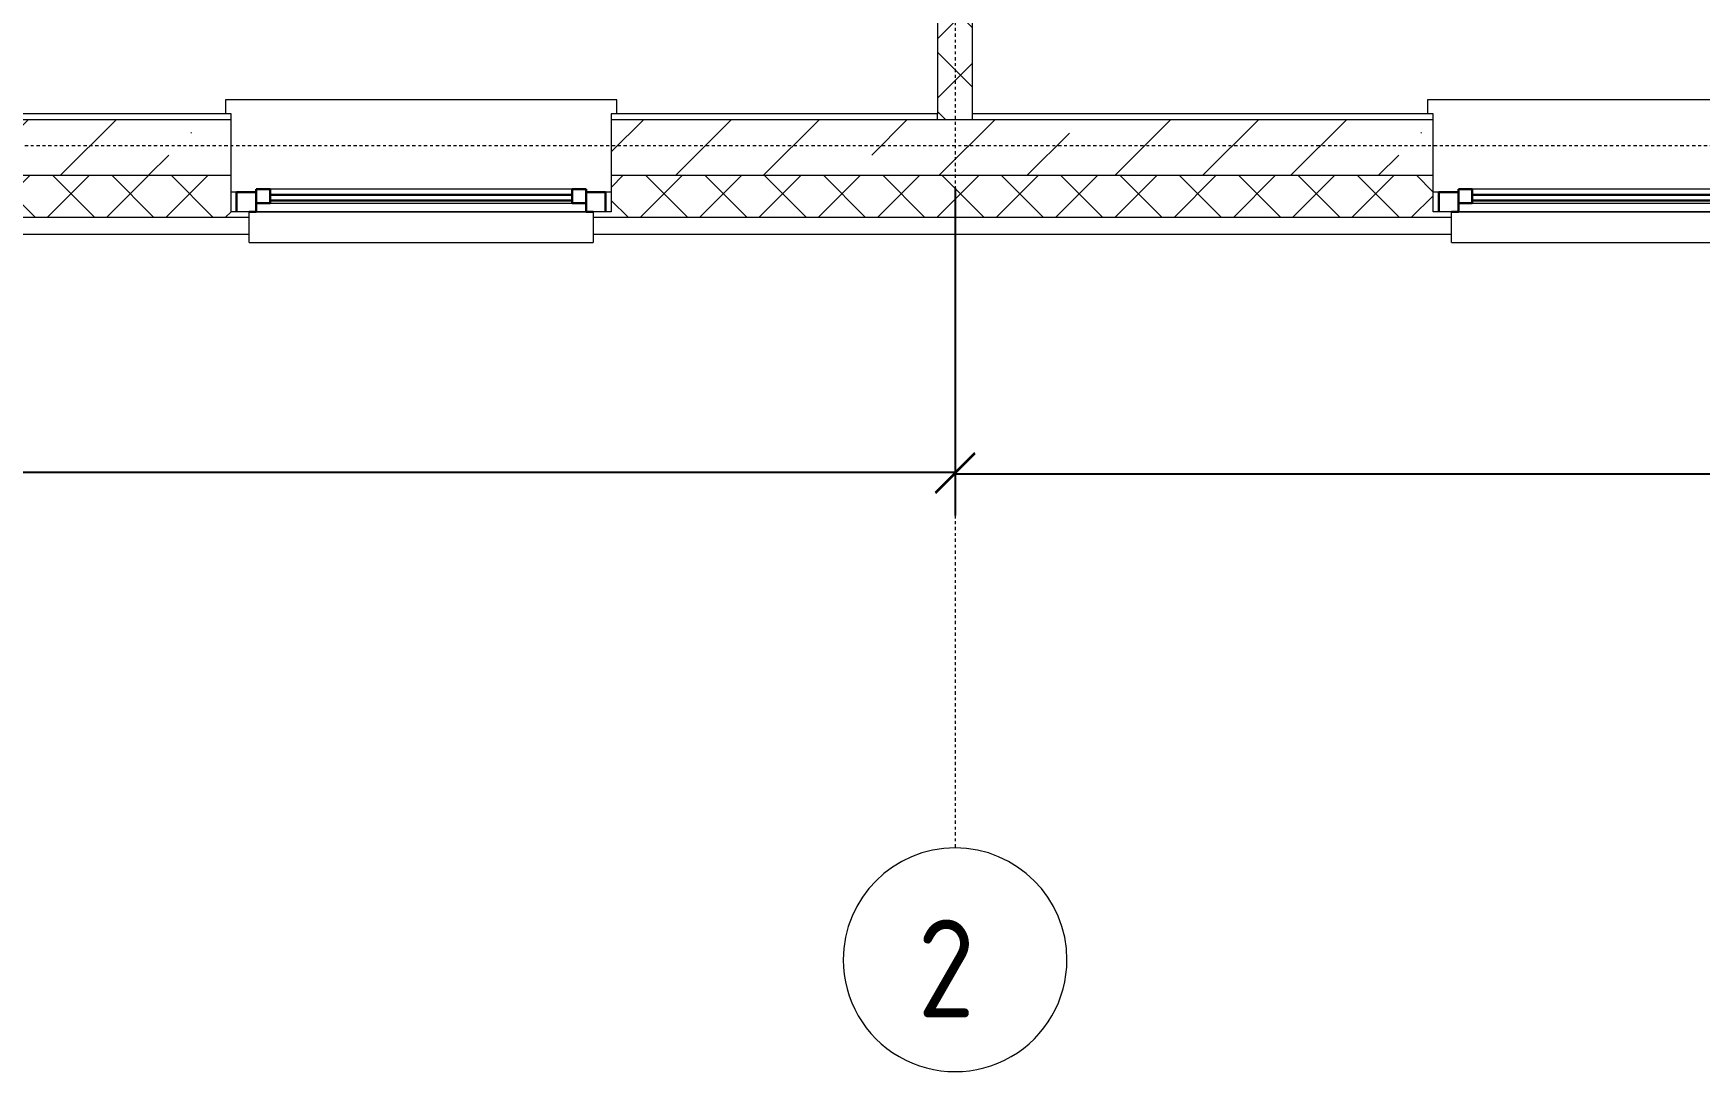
# Model space of a CAD drawing. Header units: millimetres. Extents: x -174154 to -170572, y -111302 to -109817.
# Drawn here: x -171706.8 to -171647.2, y -110966.9 to -110929.7 of the extents above; entities that cross this region are included whole.
import ezdxf

# ---------------------------------------------------------------- set-up
doc = ezdxf.new("R2010")
doc.units = ezdxf.units.MM
doc.linetypes.add('ACAD_ISO02W100', pattern=[15, 12, -3])
doc.linetypes.add('ADSK_Линия сетки', pattern=[21, 12, -3, 3, -3])
doc.layers.get('Defpoints').update_dxf_attribs({"color": 70})
for name, color, linetype, lineweight in [('!Подложка', 252, 'ACAD_ISO02W100', 25), ('Каркас_Импост', 7, 'Continuous', 18), ('Окна', 7, 'Continuous', 18), ('Оси', 7, 'Continuous', 9), ('Остекление', 7, 'Continuous', 30), ('Отлив', 7, 'Continuous', 18), ('Подоконник_Верхний брус', 7, 'Continuous', 18), ('Размеры', 7, 'Continuous', 9), ('Стены разрез', 7, 'Continuous', 40), ('Стены штриховка', 7, 'Continuous', 18)]:
    doc.layers.add(name, color=color, linetype=linetype, lineweight=lineweight)
doc.styles.add('GOST Common', font='GOST Common.ttf', dxfattribs={"width": 0.9, "height": 250})
doc.styles.add('GOST Common_1', font='GOST Common.ttf', dxfattribs={"width": 0.9, "height": 350})
doc.dimstyles.new('ADSK_Проверочный', dxfattribs={"dimscale": 304.8, "dimtxt": 251.428749, "dimasz": 0.463911, "dimexe": 0.492126, "dimexo": 0.492126, "dimgap": 0.164042, "dimtad": 1, "dimdec": 0, "dimdsep": 46, "dimtxsty": 'GOST Common', "dimblk1": 'OBLIQUE', "dimblk2": 'OBLIQUE', "dimsah": 1, "dimcen": 0.09, "dimazin": 0, "dimtfac": 1, "dimtdec": 4, "dimtix": 1, "dimtmove": 0, "dimatfit": 3, "dimfxl": 1, "dimtvp": 1, "dimtolj": 1, "dimtzin": 0, "dimarcsym": 2})
pattern_1 = [(45, (30280, 12305), (-106.066, 106.066), []), (135, (30280, 12305), (-106.066, -106.066), [])]

# ---------------------------------------------------------------- blocks, each defined once
blk = doc.blocks.new('B2B_Окно_1створка - 1320х1460h-729011-В_АР_ПЭ_03 Этаж')
at = {"layer": 'Каркас_Импост', "lineweight": 30}
for p, q in [((-660, 135), (-660, 65)), ((-590, 135), (-615, 135)), ((-590, 105), (-590, 135)), ((590, 135), (590, 105)), ((615, 135), (590, 135)), ((660, 65), (660, 135)), ((-660, 65), (-590, 65)), ((-540, 105), (-590, 105)), ((-590, 105), (-590, 55)), ((-540, 55), (-540, 105)), ((540, 105), (540, 55)), ((590, 105), (540, 105)), ((590, 55), (590, 105)), ((590, 65), (660, 65)), ((-590, 55), (-540, 55)), ((540, 55), (590, 55))]:
    blk.add_line(p, q, dxfattribs=at)
at = {"layer": 'Каркас_Импост'}
for p, q in [((590, 135), (-590, 135)), ((540, 105), (-540, 105)), ((-540, 55), (540, 55))]:
    blk.add_line(p, q, dxfattribs=at)
at = {"layer": 'Остекление'}
for p, q in [((540, 95), (-540, 95)), ((-540, 95), (-540, 75)), ((-540, 75), (540, 75)), ((540, 75), (540, 95))]:
    blk.add_line(p, q, dxfattribs=at)
blk = doc.blocks.new('В2В_Подоконник_ПВХ - ПВХ-717279-В_АР_ПЭ_03 Этаж')
at = {"layer": 'Подоконник_Верхний брус'}
for p, q in [((-680, 0), (-660, 0)), ((660, 0), (680, 0)), ((-700, -280), (-700, -330)), ((700, -330), (700, -280)), ((-700, -330), (700, -330))]:
    blk.add_line(p, q, dxfattribs=at)
blk = doc.blocks.new('B2B_Отлив - Отлив_металлический-717280-В_АР_ПЭ_03 Этаж')
at = {"layer": 'Отлив'}
for p, q in [((-615, 80), (-615, 110)), ((615, 110), (-615, 110)), ((615, 110), (615, 80)), ((-615, 1), (615, 1))]:
    blk.add_line(p, q, dxfattribs=at)
blk = doc.blocks.new('B2B_Окно_1створка - 1320х1460h-729009-В_АР_ПЭ_03 Этаж')
at = {"layer": 'Каркас_Импост', "lineweight": 30}
for p, q in [((-660, 135), (-660, 65)), ((-590, 135), (-615, 135)), ((-590, 105), (-590, 135)), ((590, 135), (590, 105)), ((615, 135), (590, 135)), ((660, 65), (660, 135)), ((-660, 65), (-590, 65)), ((-540, 105), (-590, 105)), ((-590, 105), (-590, 55)), ((-540, 55), (-540, 105)), ((540, 105), (540, 55)), ((590, 105), (540, 105)), ((590, 55), (590, 105)), ((590, 65), (660, 65)), ((-590, 55), (-540, 55)), ((540, 55), (590, 55))]:
    blk.add_line(p, q, dxfattribs=at)
at = {"layer": 'Каркас_Импост'}
for p, q in [((590, 135), (-590, 135)), ((540, 105), (-540, 105)), ((-540, 55), (540, 55))]:
    blk.add_line(p, q, dxfattribs=at)
at = {"layer": 'Остекление'}
for p, q in [((540, 95), (-540, 95)), ((-540, 95), (-540, 75)), ((-540, 75), (540, 75)), ((540, 75), (540, 95))]:
    blk.add_line(p, q, dxfattribs=at)
blk = doc.blocks.new('Ось сетки - D8-4846-В_АР_ПЭ_03 Этаж')
at = {"layer": 'Оси', "lineweight": 18}
for start, end in [(360, 180), (180, 360)]:
    blk.add_arc((0, 0), 4, start, end, dxfattribs=at)
blk = doc.blocks.new('_Oblique')
at = {"color": 0, "linetype": 'ByBlock', "lineweight": -2}
blk.add_line((-0.5, -0.5), (0.5, 0.5), dxfattribs=at)
blk = doc.blocks.new('*D531')
at = {"layer": 'Defpoints', "color": 0, "transparency": 16777216}
for p in [(7830, 0), (15030, 0), (15030, -856.8)]:
    blk.add_point(p, dxfattribs=at)
at = {"layer": 'Размеры', "color": 0, "lineweight": -2, "transparency": 16777216}
for p, q in [((7830, -150), (7830, -1006.8)), ((15030, -150), (15030, -1006.8)), ((7830, -856.8), (15030, -856.8))]:
    blk.add_line(p, q, dxfattribs=at)
at = {"layer": 'Размеры', "color": 0, "lineweight": -2, "transparency": 16777216, "xscale": 141.4, "yscale": 141.4, "zscale": 141.4, "rotation": 180}
blk.add_blockref('_Oblique', (7830, -856.8), dxfattribs=at)
at = {"layer": 'Размеры', "color": 0, "lineweight": -2, "transparency": 16777216, "xscale": 141.4, "yscale": 141.4, "zscale": 141.4}
blk.add_blockref('_Oblique', (15030, -856.8), dxfattribs=at)
at = {"layer": 'Размеры', "color": 0, "transparency": 16777216, "insert": (11430, -681.8), "char_height": 250, "width": 756.843, "attachment_point": 5, "style": 'GOST Common'}
blk.add_mtext('\\A1;7200', dxfattribs=at)
blk = doc.blocks.new('*D532')
at = {"layer": 'Defpoints', "color": 0, "transparency": 16777216}
for p in [(330, 315), (7830, 315), (7830, -851.8)]:
    blk.add_point(p, dxfattribs=at)
at = {"layer": 'Размеры', "color": 0, "lineweight": -2, "transparency": 16777216}
for p, q in [((330, 165), (330, -1001.8)), ((7830, 165), (7830, -1001.8)), ((330, -851.8), (7830, -851.8))]:
    blk.add_line(p, q, dxfattribs=at)
at = {"layer": 'Размеры', "color": 0, "lineweight": -2, "transparency": 16777216, "xscale": 141.4, "yscale": 141.4, "zscale": 141.4, "rotation": 180}
blk.add_blockref('_Oblique', (330, -851.8), dxfattribs=at)
at = {"layer": 'Размеры', "color": 0, "lineweight": -2, "transparency": 16777216, "xscale": 141.4, "yscale": 141.4, "zscale": 141.4}
blk.add_blockref('_Oblique', (7830, -851.8), dxfattribs=at)
at = {"layer": 'Размеры', "color": 0, "transparency": 16777216, "insert": (4080, -676.8), "char_height": 250, "width": 756.843, "attachment_point": 5, "style": 'GOST Common'}
blk.add_mtext('\\A1;7500', dxfattribs=at)
blk = doc.blocks.new('A$C7b4e20c5')
at = {"layer": 'Стены разрез', "lineweight": 20, "true_color": 0x636466}
h = blk.add_hatch(dxfattribs=at)
h.set_pattern_fill('FP_1', color=251, style=0, pattern_type=2)
h.set_pattern_definition(pattern_1)
h.paths.add_polyline_path([(7767.5, 410), (7892.5, 410), (7892.5, 4872.5), (7767.5, 4872.5), (7767.5, 430)])
h = blk.add_hatch(dxfattribs=at)
h.set_pattern_fill('FP_2', color=251, style=0, pattern_type=2)
h.set_pattern_definition([(45, (30280, 12305), (-314.309, 314.309), []), (45, (30594.3, 12305), (-314.309, 314.309), [555.625, -111.125, 3.353, -107.772])])
h.paths.add_polyline_path([(13641.1, 210), (15030, 210), (15030, 410), (10900, 410), (10900, 210), (12138.9, 210)])
h.paths.add_polyline_path([(9540, 210), (9540, 410), (6600, 410), (6600, 210), (9134.3, 210)])
h.paths.add_polyline_path([(5240, 210), (5240, 410), (2320, 410), (2320, 210), (4627.5, 210)])
h.paths.add_polyline_path([(496.2, 210), (960, 210), (960, 410), (210, 410), (210, 210)])
h = blk.add_hatch(dxfattribs=at)
h.set_pattern_fill('FP_1', color=251, style=0, pattern_type=2)
h.set_pattern_definition(pattern_1)
h.paths.add_polyline_path([(15030, 60), (15030, 210), (10900, 210), (10900, 80), (10835, 80), (10835, 60), (12138.9, 60)])
h.paths.add_polyline_path([(9134.3, 60), (9605, 60), (9605, 80), (9540, 80), (9540, 210), (6600, 210), (6600, 80), (6535, 80), (6535, 60)])
h.paths.add_polyline_path([(5305, 60), (5305, 80), (5240, 80), (5240, 210), (2320, 210), (2320, 80), (2255, 80), (2255, 60), (3125.2, 60)])
h.paths.add_polyline_path([(60, 60), (1025, 60), (1025, 80), (960, 80), (960, 210), (60, 210)])
h.paths.add_polyline_path([(14215, 105), (14165, 105), (14165, 115), (13115, 115), (13115, 105), (13065, 105), (13065, 155), (13115, 155), (13115, 135), (14165, 135), (14165, 155), (14215, 155), (14215, 122)])
at = {"layer": 'Оси', "linetype": 'ADSK_Линия сетки'}
for p, q in [((7830, 16592.9), (7830, -2195)), ((32780, 315), (-1856.4, 315))]:
    blk.add_line(p, q, dxfattribs=at)
at = {"layer": 'Стены разрез', "color": 251, "lineweight": 20, "true_color": 0x636466}
for p, q in [((7767.5, 4872.5), (7767.5, 430)), ((7892.5, 430), (7892.5, 4872.5)), ((5240, 430), (4080, 430)), ((5240, 80), (5240, 430)), ((7767.5, 430), (6600, 430)), ((6600, 430), (6600, 80)), ((9540, 430), (7892.5, 430)), ((9540, 80), (9540, 430)), ((5305, 80), (5240, 80)), ((5305, 0), (5305, 80)), ((6600, 80), (6535, 80)), ((6535, 80), (6535, 0)), ((9605, 80), (9540, 80)), ((9605, 0), (9605, 80)), ((2255, 0), (5305, 0)), ((6535, 0), (9605, 0))]:
    blk.add_line(p, q, dxfattribs=at)
at = {"layer": 'Стены штриховка', "color": 251, "lineweight": 20, "true_color": 0x636466}
for p, q in [((7767.5, 410), (7767.5, 430)), ((7892.5, 410), (7892.5, 430)), ((2320, 410), (5240, 410)), ((6600, 410), (9540, 410)), ((2320, 210), (5240, 210)), ((6600, 210), (9540, 210)), ((2255, 60), (5305, 60)), ((6535, 60), (9605, 60))]:
    blk.add_line(p, q, dxfattribs=at)
at = {"layer": 'Окна', "color": 251, "lineweight": 20, "true_color": 0x636466, "rotation": 180}
for name, p in [('В2В_Подоконник_ПВХ - ПВХ-717279-В_АР_ПЭ_03 Этаж', (5920, 150)), ('В2В_Подоконник_ПВХ - ПВХ-717279-В_АР_ПЭ_03 Этаж', (10220, 150)), ('B2B_Окно_1створка - 1320х1460h-729011-В_АР_ПЭ_03 Этаж', (5920, 215)), ('B2B_Окно_1створка - 1320х1460h-729009-В_АР_ПЭ_03 Этаж', (10220, 215)), ('B2B_Отлив - Отлив_металлический-717280-В_АР_ПЭ_03 Этаж', (5920, 80)), ('B2B_Отлив - Отлив_металлический-717280-В_АР_ПЭ_03 Этаж', (10220, 80))]:
    blk.add_blockref(name, p, dxfattribs=at)
at = {"layer": 'Оси', "lineweight": 18, "xscale": 99.99999999999993, "yscale": 99.99999999999993, "zscale": 99.99999999999993, "rotation": 180}
blk.add_blockref('Ось сетки - D8-4846-В_АР_ПЭ_03 Этаж', (7830, -2595), dxfattribs=at)
at = {"layer": 'Оси', "insert": (7695.6, -2451.1), "char_height": 350, "width": 274.177, "attachment_point": 1, "style": 'GOST Common_1'}
blk.add_mtext('\\fGOST Common|b0|i0|c204|p34|;\\W.9;2', dxfattribs=at)
at = {"layer": 'Размеры'}
for base, p1, p2, override, picture, middle in [((7830, -851.8), (330, 315), (7830, 315), {"dimpost": '<>', "dimfxl": 7500.000127}, '*D532', (4080, -676.8)), ((15030, -856.8), (7830, 0), (15030, 0), {"dimpost": '<>', "dimfxl": 7199.999873}, '*D531', (11430, -681.8))]:
    dim = blk.add_linear_dim(base=base, p1=p1, p2=p2, dimstyle='ADSK_Проверочный', override=override, dxfattribs=at)
    dim.commit()
    dim.dimension.update_dxf_attribs({"geometry": picture, "text_midpoint": middle})

msp = doc.modelspace()

# ---------------------------------------------------------------- block references
at = {"layer": '!Подложка', "ltscale": 20, "xscale": 0.01, "yscale": 0.01, "zscale": 0.01}
msp.add_blockref('A$C7b4e20c5', (-171752.166, -110936.912), dxfattribs=at)

doc.saveas('drawing.dxf')
